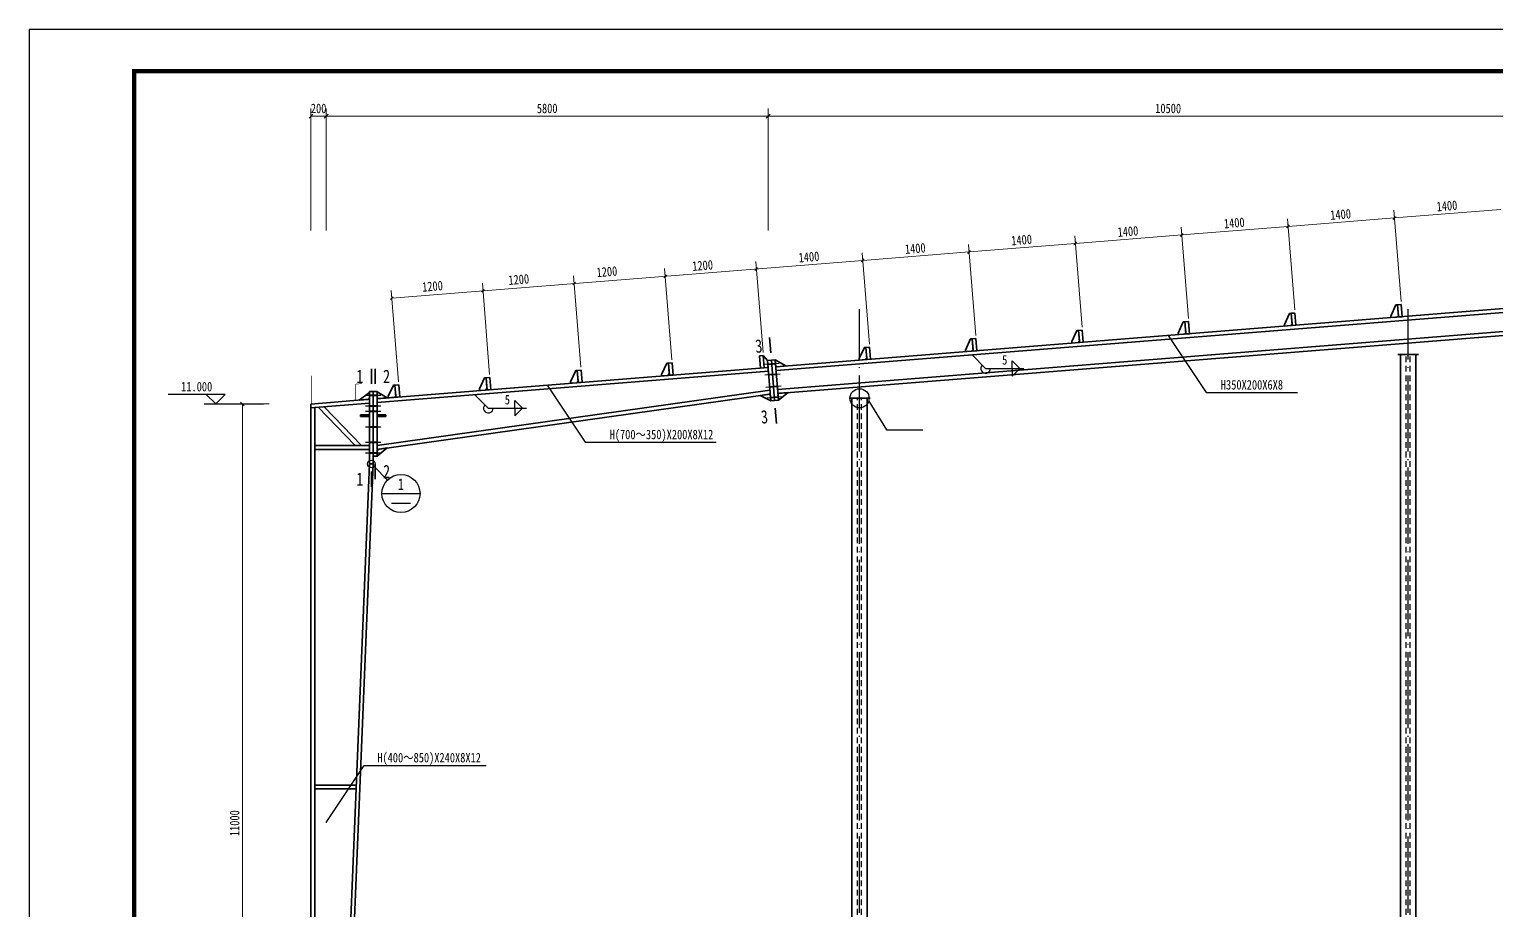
# Model space of a CAD drawing. Extents: x 32461 to 372567, y -698896 to 182569.
# Drawn here: x 74273 to 112764, y -611015 to -587915 of the extents above; entities that cross this region are included whole.
import ezdxf
from ezdxf.enums import TextEntityAlignment as Align

# ---------------------------------------------------------------- set-up
doc = ezdxf.new("R2010")
doc.units = 0
doc.header["$LTSCALE"] = 1000
doc.header["$MEASUREMENT"] = 0
doc.linetypes.add('4', pattern=[5, 1.5, -1, 1.5, -1])
doc.linetypes.add('DOTE', pattern=[2.42, 2, -0.2, 0.02, -0.2])
for name, color, linetype in [('DIM_IDEN', 3, 'CONTINUOUS'), ('DOTE', 252, 'CONTINUOUS'), ('PUB_TITLE', 4, 'CONTINUOUS'), ('REIN', 1, 'CONTINUOUS'), ('门窗', 3, '4')]:
    doc.layers.add(name, color=color, linetype=linetype)
for name, color, linetype, lineweight in [('墙线__粗线', 7, 'CONTINUOUS', 25), ('字符串标注', 9, 'CONTINUOUS', 25), ('尺寸标注', 2, 'CONTINUOUS', 35), ('层10', 7, 'CONTINUOUS', 35), ('层114', 2, 'CONTINUOUS', 25), ('层14', 2, 'CONTINUOUS', 35), ('柱子', 3, 'CONTINUOUS', 35), ('楼层标高', 9, 'CONTINUOUS', 25), ('焊缝标注', 9, 'CONTINUOUS', 25), ('索引符号标注', 9, 'CONTINUOUS', 25)]:
    doc.layers.add(name, color=color, linetype=linetype, lineweight=lineweight)
doc.styles.add('宋体', font='')
doc.styles.get('宋体').set_extended_font_data('SimSun')

# ---------------------------------------------------------------- blocks, each defined once
blk = doc.blocks.new('BuiltIn_2')
at = {"layer": '层14'}
for p, q in [((-250.78, 510.38, 2), (-236.44, 510.38, 2)), ((-250.78, 509.38, 2), (-250.78, 510.38, 2)), ((-236.44, 509.38, 2), (-250.78, 509.38, 2)), ((-236.44, 510.38, 2), (-236.44, 509.38, 2))]:
    blk.add_line(p, q, dxfattribs=at)
blk = doc.blocks.new('BuiltIn_3')
at = {"layer": '层14'}
for p, q in [((-234.44, 523.07, 2), (-234.44, 524.47, 2)), ((-234.44, 524.47, 2), (-231.75, 522.89, 2)), ((-234.04, 522.7, 2), (-234.44, 523.07, 2)), ((-231.75, 522.89, 2), (-234.04, 522.7, 2))]:
    blk.add_line(p, q, dxfattribs=at)
blk = doc.blocks.new('BuiltIn_4')
at = {"layer": '层14'}
for p, q in [((-239.13, 522.3, 2), (-236.44, 524.31, 2)), ((-236.44, 524.31, 2), (-236.44, 522.91, 2)), ((-236.84, 522.48, 2), (-239.13, 522.3, 2)), ((-236.44, 522.91, 2), (-236.84, 522.48, 2))]:
    blk.add_line(p, q, dxfattribs=at)
blk = doc.blocks.new('BuiltIn_5')
at = {"layer": '层14'}
for p, q in [((-231.76, 509.75, 2), (-234.44, 507.57, 2)), ((-234.44, 508.97, 2), (-234.04, 509.43, 2)), ((-234.44, 507.57, 2), (-234.44, 508.97, 2)), ((-234.04, 509.43, 2), (-231.76, 509.75, 2))]:
    blk.add_line(p, q, dxfattribs=at)
blk = doc.blocks.new('BuiltIn_6')
at = {"layer": '层14'}
for p, q in [((-234.44, 518.47, 2), (-232.14, 518.47, 2)), ((-234.44, 517.97, 2), (-234.44, 518.47, 2)), ((-232.14, 517.97, 2), (-234.44, 517.97, 2)), ((-232.14, 518.47, 2), (-232.14, 517.97, 2))]:
    blk.add_line(p, q, dxfattribs=at)
blk = doc.blocks.new('BuiltIn_7')
at = {"layer": '层14'}
for p, q in [((-236.44, 518.47, 2), (-238.74, 518.47, 2)), ((-238.74, 518.47, 2), (-238.74, 517.97, 2)), ((-238.74, 517.97, 2), (-236.44, 517.97, 2)), ((-236.44, 517.97, 2), (-236.44, 518.47, 2))]:
    blk.add_line(p, q, dxfattribs=at)
blk = doc.blocks.new('BuiltIn_15')
at = {"layer": '层14'}
for p, q in [((-133.9, 523.53, 2), (-131.62, 523.85, 2)), ((-131.08, 522.11, 2), (-133.9, 523.53, 2)), ((-131.62, 523.85, 2), (-131.19, 523.51, 2)), ((-131.19, 523.51, 2), (-131.08, 522.11, 2))]:
    blk.add_line(p, q, dxfattribs=at)
blk = doc.blocks.new('BuiltIn_16')
at = {"layer": '层14'}
for p, q in [((-129.82, 531.44, 2), (-129.93, 532.84, 2)), ((-129.93, 532.84, 2), (-127.1, 531.26, 2)), ((-129.39, 531.08, 2), (-129.82, 531.44, 2)), ((-127.1, 531.26, 2), (-129.39, 531.08, 2))]:
    blk.add_line(p, q, dxfattribs=at)
blk = doc.blocks.new('BuiltIn_17')
at = {"layer": '层14'}
for p, q in [((-129.2, 523.67, 2), (-128.83, 524.1, 2)), ((-129.09, 522.27, 2), (-129.2, 523.67, 2)), ((-126.54, 524.28, 2), (-129.09, 522.27, 2)), ((-128.83, 524.1, 2), (-126.54, 524.28, 2))]:
    blk.add_line(p, q, dxfattribs=at)
blk = doc.blocks.new('BuiltIn_37')
at = {"layer": '层114', "color": 2, "linetype": 'Continuous', "lineweight": 25}
blk.add_line((-237.44, 523.57, 2), (-233.44, 523.57, 2), dxfattribs=at)
at = {"layer": '层114', "color": 1, "linetype": 'Continuous', "lineweight": 40}
blk.add_line((-236.44, 523.57, 2), (-234.44, 523.57, 2), dxfattribs=at)
blk = doc.blocks.new('BuiltIn_38')
at = {"layer": '层114', "color": 2, "linetype": 'Continuous', "lineweight": 25}
blk.add_line((-237.44, 520.77, 2), (-233.44, 520.77, 2), dxfattribs=at)
at = {"layer": '层114', "color": 1, "linetype": 'Continuous', "lineweight": 40}
blk.add_line((-236.44, 520.77, 2), (-234.44, 520.77, 2), dxfattribs=at)
blk = doc.blocks.new('BuiltIn_39')
at = {"layer": '层114', "color": 2, "linetype": 'Continuous', "lineweight": 25}
blk.add_line((-237.44, 519.37, 2), (-233.44, 519.37, 2), dxfattribs=at)
at = {"layer": '层114', "color": 1, "linetype": 'Continuous', "lineweight": 40}
blk.add_line((-236.44, 519.37, 2), (-234.44, 519.37, 2), dxfattribs=at)
blk = doc.blocks.new('BuiltIn_40')
at = {"layer": '层114', "color": 2, "linetype": 'Continuous', "lineweight": 25}
blk.add_line((-237.44, 508.47, 2), (-233.44, 508.47, 2), dxfattribs=at)
at = {"layer": '层114', "color": 1, "linetype": 'Continuous', "lineweight": 40}
blk.add_line((-236.44, 508.47, 2), (-234.44, 508.47, 2), dxfattribs=at)
blk = doc.blocks.new('BuiltIn_41')
at = {"layer": '层114', "color": 2, "linetype": 'Continuous', "lineweight": 25}
blk.add_line((-237.44, 511.28, 2), (-233.44, 511.28, 2), dxfattribs=at)
at = {"layer": '层114', "color": 1, "linetype": 'Continuous', "lineweight": 40}
blk.add_line((-236.44, 511.28, 2), (-234.44, 511.28, 2), dxfattribs=at)
blk = doc.blocks.new('BuiltIn_42')
at = {"layer": '层114', "color": 2, "linetype": 'Continuous', "lineweight": 25}
blk.add_line((-237.44, 515.33, 2), (-233.44, 515.33, 2), dxfattribs=at)
at = {"layer": '层114', "color": 1, "linetype": 'Continuous', "lineweight": 40}
blk.add_line((-236.44, 515.33, 2), (-234.44, 515.33, 2), dxfattribs=at)
blk = doc.blocks.new('BuiltIn_49')
at = {"layer": '层114', "color": 2, "linetype": 'Continuous', "lineweight": 25}
blk.add_line((-132.85, 531.7, 2), (-128.86, 532.02, 2), dxfattribs=at)
at = {"layer": '层114', "color": 1, "linetype": 'Continuous', "lineweight": 40}
blk.add_line((-131.85, 531.78, 2), (-129.86, 531.94, 2), dxfattribs=at)
blk = doc.blocks.new('BuiltIn_50')
at = {"layer": '层114', "color": 2, "linetype": 'Continuous', "lineweight": 25}
blk.add_line((-132.63, 528.91, 2), (-128.64, 529.23, 2), dxfattribs=at)
at = {"layer": '层114', "color": 1, "linetype": 'Continuous', "lineweight": 40}
blk.add_line((-131.63, 528.99, 2), (-129.64, 529.15, 2), dxfattribs=at)
blk = doc.blocks.new('BuiltIn_51')
at = {"layer": '层114', "color": 2, "linetype": 'Continuous', "lineweight": 25}
blk.add_line((-132.15, 522.93, 2), (-128.16, 523.25, 2), dxfattribs=at)
at = {"layer": '层114', "color": 1, "linetype": 'Continuous', "lineweight": 40}
blk.add_line((-131.15, 523.01, 2), (-129.16, 523.17, 2), dxfattribs=at)
blk = doc.blocks.new('BuiltIn_52')
at = {"layer": '层114', "color": 2, "linetype": 'Continuous', "lineweight": 25}
blk.add_line((-132.37, 525.72, 2), (-128.38, 526.04, 2), dxfattribs=at)
at = {"layer": '层114', "color": 1, "linetype": 'Continuous', "lineweight": 40}
blk.add_line((-131.38, 525.8, 2), (-129.38, 525.96, 2), dxfattribs=at)

msp = doc.modelspace()

# ---------------------------------------------------------------- hatches: boundary and pattern name
at = {"layer": '焊缝标注'}
for points in [[(99023.8, -596458.1), (99083.7, -596539.6), (99105, -596518.4), (99023.8, -596458.1)], [(85969, -597502.5), (86028.9, -597584), (86050.1, -597562.8), (85969, -597502.5)]]:
    msp.add_hatch(color=256, dxfattribs=at).paths.add_polyline_path(points)

# ---------------------------------------------------------------- linework, layer by layer
at = {"layer": 'DIM_IDEN'}
for p, q in [((96307.2, -597668.6, -1976), (96769.4, -598420.7, -9630.9)), ((96769.4, -598420.7, -9630.9), (97728, -598420.7, -9630.9))]:
    msp.add_line(p, q, dxfattribs=at)
msp.add_circle((96066.2, -597596.6, -1976), 251.6, dxfattribs=at)
at = {"layer": 'DOTE', "linetype": 'DOTE'}
for p, q in [((96066.2, -620776, -988), (96066.2, -595257.2, -1976)), ((110466.2, -620776, -988), (110466.2, -595257.2, -1976))]:
    msp.add_line(p, q, dxfattribs=at)
at = {"layer": 'PUB_TITLE'}
msp.add_lwpolyline([(74273.1, -634115.1), (188783.1, -634115.1), (188783.1, -587915.1), (74273.1, -587915.1)], close=True, dxfattribs=at)
at = {"layer": 'PUB_TITLE', "const_width": 110}
msp.add_lwpolyline([(77023.1, -633015.1), (187683.1, -633015.1), (187683.1, -589015.1), (77023.1, -589015.1)], close=True, dxfattribs=at)
at = {"layer": 'REIN', "const_width": 15, "elevation": -2174}
msp.add_lwpolyline([(81673.7, -596999.4), (81673.7, -597738.9), (81773.7, -597738.9), (82837.6, -597652.7), (82839.6, -597225.9), (83009.5, -597208.9)], dxfattribs=at)
at = {"layer": '墙线__粗线'}
msp.add_circle((83250.6, -599317.7, -988), 100, dxfattribs=at)
at = {"layer": '字符串标注'}
for p, q in [((104166.2, -595946.4, -988), (105166.2, -597446.4, -988)), ((87866.2, -597250.4, -988), (88866.2, -598750.4, -988)), ((105166.2, -597446.4, -988), (107566.2, -597446.4, -988)), ((88866.2, -598750.4, -988), (92304.2, -598750.4, -988)), ((82066.2, -608730.4, -988), (83066.2, -607230.4, -988)), ((83066.2, -607230.4, -988), (86269, -607230.4, -988))]:
    msp.add_line(p, q, dxfattribs=at)
at = {"layer": '字符串标注', "linetype": 'Continuous', "const_width": 10}
for points in [[(104171.2, -595946.4, 1), (104161.2, -595946.4, 1)], [(87871.2, -597250.4, 1), (87861.2, -597250.4, 1)], [(82071.2, -608730.4, 1), (82061.2, -608730.4, 1)]]:
    msp.add_lwpolyline(points, format="xyb", close=True, dxfattribs=at)
at = {"layer": '尺寸标注', "lineweight": 9}
for p, q in [((81666.2, -593193.3, -988), (81666.2, -589994.1, -988)), ((82066.2, -593193.3, -988), (82066.2, -589994.1, -988)), ((93666.2, -593193.3, -988), (93666.2, -589994.1, -988)), ((81666.2, -590194.1, -988), (82066.2, -590194.1, -988)), ((82066.2, -590194.1, -988), (93666.2, -590194.1, -988)), ((93666.2, -590194.1, -988), (114666.2, -590194.1, -988)), ((80566.2, -597745.4, -988), (79666.2, -597745.4, -988)), ((79866.2, -619746.4, -988), (79866.2, -597745.4, -988))]:
    msp.add_line(p, q, dxfattribs=at)
at = {"layer": '尺寸标注', "lineweight": 35}
for p, q in [((81616.2, -590244.1, -988), (81716.2, -590144.1, -988)), ((82016.2, -590244.1, -988), (82116.2, -590144.1, -988)), ((93616.2, -590244.1, -988), (93716.2, -590144.1, -988)), ((79816.2, -597695.4, -988), (79916.2, -597795.4, -988))]:
    msp.add_line(p, q, dxfattribs=at)
at = {"layer": '尺寸标注', "color": 9, "lineweight": 9}
for p, q in [((110280.1, -595056, -988), (110088.8, -592663.6, -988)), ((110280.1, -595056, -988), (110088.8, -592663.6, -988)), ((110104.7, -592863, -988), (112895.8, -592639.7, -988)), ((104698, -595502.6, -988), (104506.6, -593110.2, -988)), ((104698, -595502.6, -988), (104506.6, -593110.2, -988)), ((104522.5, -593309.6, -988), (107313.6, -593086.3, -988)), ((107489.1, -595279.3, -988), (107297.7, -592886.9, -988)), ((107489.1, -595279.3, -988), (107297.7, -592886.9, -988)), ((107313.6, -593086.3, -988), (110104.7, -592863, -988)), ((101906.9, -595725.9, -988), (101715.5, -593333.5, -988)), ((101906.9, -595725.9, -988), (101715.5, -593333.5, -988)), ((101731.5, -593532.9, -988), (104522.5, -593309.6, -988)), ((96324.7, -596172.4, -988), (96133.3, -593780.1, -988)), ((96324.7, -596172.4, -988), (96133.3, -593780.1, -988)), ((96149.3, -593979.4, -988), (98940.4, -593756.1, -988)), ((99115.8, -595949.1, -988), (98924.4, -593556.8, -988)), ((99115.8, -595949.1, -988), (98924.4, -593556.8, -988)), ((98940.4, -593756.1, -988), (101731.5, -593532.9, -988)), ((83788.8, -594968.3, -988), (96149.3, -593979.4, -988)), ((91141.3, -596587.1, -988), (90949.9, -594194.7, -988)), ((93533.7, -596395.7, -988), (93342.3, -594003.4, -988)), ((93533.7, -596395.7, -988), (93342.3, -594003.4, -988)), ((86356.6, -596969.9, -988), (86165.2, -594577.5, -988)), ((88748.9, -596778.5, -988), (88557.6, -594386.1, -988)), ((83964.2, -597161.3, -988), (83772.8, -594768.9, -988))]:
    msp.add_line(p, q, dxfattribs=at)
at = {"layer": '尺寸标注', "color": 9}
for p, q in [((107346, -593048.2, -988), (107281.2, -593124.4, -988)), ((107346, -593048.2, -988), (107281.2, -593124.4, -988)), ((110137.1, -592824.9, -988), (110072.3, -592901.1, -988)), ((110137.1, -592824.9, -988), (110072.3, -592901.1, -988)), ((101763.9, -593494.8, -988), (101699, -593570.9, -988)), ((101763.9, -593494.8, -988), (101699, -593570.9, -988)), ((104555, -593271.5, -988), (104490.1, -593347.6, -988)), ((104555, -593271.5, -988), (104490.1, -593347.6, -988)), ((98972.8, -593718.1, -988), (98908, -593794.2, -988)), ((98972.8, -593718.1, -988), (98908, -593794.2, -988)), ((93390.6, -594164.7, -988), (93325.8, -594240.8, -988)), ((93390.6, -594164.7, -988), (93325.8, -594240.8, -988)), ((96181.7, -593941.4, -988), (96116.9, -594017.5, -988)), ((96181.7, -593941.4, -988), (96116.9, -594017.5, -988)), ((88605.9, -594547.4, -988), (88541.1, -594623.6, -988)), ((88605.9, -594547.4, -988), (88541.1, -594623.6, -988)), ((90998.3, -594356.1, -988), (90933.4, -594432.2, -988)), ((90998.3, -594356.1, -988), (90933.4, -594432.2, -988)), ((83821.2, -594930.2, -988), (83756.4, -595006.3, -988)), ((83821.2, -594930.2, -988), (83756.4, -595006.3, -988)), ((86213.6, -594738.8, -988), (86148.7, -594814.9, -988)), ((86213.6, -594738.8, -988), (86148.7, -594814.9, -988))]:
    msp.add_line(p, q, dxfattribs=at)
at = {"layer": '尺寸标注'}
for p, q in [((107395.8, -595367, -988), (107495.4, -595359, -988)), ((107421.3, -595686, -988), (107395.8, -595367, -988)), ((107495.4, -595359, -988), (107521, -595678, -988)), ((110186.8, -595143.7, -988), (110286.5, -595135.7, -988)), ((110212.4, -595462.7, -988), (110186.8, -595143.7, -988)), ((110286.5, -595135.7, -988), (110312, -595454.7, -988)), ((101813.6, -595813.6, -988), (101913.3, -595805.6, -988)), ((101839.1, -596132.6, -988), (101813.6, -595813.6, -988)), ((101913.3, -595805.6, -988), (101938.8, -596124.6, -988)), ((104604.7, -595590.3, -988), (104704.4, -595582.3, -988)), ((104630.2, -595909.3, -988), (104604.7, -595590.3, -988)), ((104704.4, -595582.3, -988), (104729.9, -595901.3, -988)), ((107521, -595678, -988), (107421.3, -595686, -988)), ((110312, -595454.7, -988), (110212.4, -595462.7, -988)), ((99022.5, -596036.9, -988), (99122.2, -596028.9, -988)), ((99048, -596355.8, -988), (99022.5, -596036.9, -988)), ((99122.2, -596028.9, -988), (99147.7, -596347.9, -988)), ((101938.8, -596124.6, -988), (101839.1, -596132.6, -988)), ((104729.9, -595901.3, -988), (104630.2, -595909.3, -988)), ((93440.3, -596483.4, -988), (93540, -596475.5, -988)), ((93465.9, -596802.4, -988), (93440.3, -596483.4, -988)), ((93540, -596475.5, -988), (93565.5, -596794.4, -988)), ((93540, -596475.5, -988), (93651.8, -596607, -988)), ((96231.4, -596260.2, -988), (96331.1, -596252.2, -988)), ((96257, -596579.1, -988), (96231.4, -596260.2, -988)), ((96356.6, -596571.2, -988), (96257, -596579.1, -988)), ((96331.1, -596252.2, -988), (96356.6, -596571.2, -988)), ((99147.7, -596347.9, -988), (99048, -596355.8, -988)), ((88655.6, -596866.2, -988), (88755.3, -596858.2, -988)), ((88681.2, -597185.2, -988), (88655.6, -596866.2, -988)), ((88755.3, -596858.2, -988), (88780.8, -597177.2, -988)), ((91048, -596674.8, -988), (91147.7, -596666.9, -988)), ((91073.5, -596993.8, -988), (91048, -596674.8, -988)), ((91173.2, -596985.8, -988), (91073.5, -596993.8, -988)), ((91147.7, -596666.9, -988), (91173.2, -596985.8, -988)), ((93565.5, -596794.4, -988), (93465.9, -596802.4, -988)), ((83870.9, -597249, -988), (83970.6, -597241, -988)), ((83896.4, -597568, -988), (83870.9, -597249, -988)), ((83970.6, -597241, -988), (83996.1, -597560, -988)), ((86263.3, -597057.6, -988), (86363, -597049.6, -988)), ((86288.8, -597376.6, -988), (86263.3, -597057.6, -988)), ((86388.5, -597368.6, -988), (86288.8, -597376.6, -988)), ((86363, -597049.6, -988), (86388.5, -597368.6, -988)), ((88780.8, -597177.2, -988), (88681.2, -597185.2, -988)), ((83996.1, -597560, -988), (83896.4, -597568, -988))]:
    msp.add_line(p, q, dxfattribs=at)
for points in [[(107218.7, -595662.1), (107221.9, -595701.9), (107381.4, -595689.2), (107418.1, -595646.1), (107395.8, -595367), (107355.9, -595370.2)], [(110009.8, -595438.8), (110013, -595478.6), (110172.5, -595465.9), (110209.2, -595422.8), (110186.8, -595143.7), (110147, -595146.9)], [(101636.6, -596108.6), (101639.8, -596148.5), (101799.2, -596135.8), (101835.9, -596092.7), (101813.6, -595813.6), (101773.7, -595816.8)], [(104427.6, -595885.3), (104430.8, -595925.2), (104590.3, -595912.5), (104627, -595869.4), (104604.7, -595590.3), (104564.8, -595593.5)], [(98845.5, -596331.9), (98848.7, -596371.8), (99008.2, -596359), (99044.8, -596316), (99022.5, -596036.9), (98982.6, -596040.1)], [(96054.4, -596555.2), (96057.6, -596595.1), (96217.1, -596582.3), (96253.8, -596539.3), (96231.4, -596260.2), (96191.6, -596263.3)], [(88478.6, -597161.3), (88481.8, -597201.1), (88641.3, -597188.4), (88678, -597145.3), (88655.6, -596866.2), (88615.8, -596869.4)], [(90871, -596969.9), (90874.1, -597009.8), (91033.6, -596997), (91070.3, -596953.9), (91048, -596674.8), (91008.1, -596678)], [(83693.9, -597544), (83697.1, -597583.9), (83856.6, -597571.2), (83893.3, -597528.1), (83870.9, -597249), (83831, -597252.2)], [(86086.2, -597352.7), (86089.4, -597392.5), (86248.9, -597379.8), (86285.6, -597336.7), (86263.3, -597057.6), (86223.4, -597060.8)]]:
    msp.add_lwpolyline(points, close=True, dxfattribs=at)
at = {"layer": '尺寸标注', "elevation": -988}
msp.add_lwpolyline([(93651.8, -596607), (93666.2, -596786.4), (93565.5, -596794.4)], dxfattribs=at)
at = {"layer": '层10'}
for p, q in [((93703.7, -596000.9, -988), (93735.6, -596399.6, -988)), ((83250.6, -596820.7, -988), (83250.6, -597220.7, -988)), ((83350.6, -596820.7, -988), (83350.6, -597220.7, -988)), ((93884, -598255.7, -988), (93852.2, -597857, -988)), ((83250.6, -599917.7, -988), (83250.6, -599517.7, -988)), ((83350.6, -599717.7, -988), (83350.6, -599317.7, -988))]:
    msp.add_line(p, q, dxfattribs=at)
at = {"layer": '层14'}
for p, q in [((93651.8, -596607, -988), (93751.5, -596599, -988)), ((93736.5, -597665.6, -988), (93651.8, -596607, -988)), ((93751.5, -596599, -988), (93851.2, -596591, -988)), ((93751.5, -596599, -988), (93836.2, -597657.6, -988)), ((93836.2, -597657.6, -988), (93751.5, -596599, -988)), ((93851.2, -596591, -988), (93935.9, -597649.6, -988)), ((81666.2, -597746.4, -988), (83200.6, -597623.6, -988)), ((83200.6, -597724, -988), (81666.2, -597846.7, -988)), ((81666.2, -597846.7, -988), (81666.2, -597746.4, -988)), ((83200.6, -599317.7, -988), (83200.6, -597420.7, -988)), ((83200.6, -597420.7, -988), (83300.6, -597420.7, -988)), ((83200.6, -597623.6, -988), (83200.6, -597724, -988)), ((83300.6, -597420.7, -988), (83300.6, -599317.7, -988)), ((83300.6, -599117.7, -988), (83300.6, -597420.7, -988)), ((83300.6, -597420.7, -988), (83400.6, -597420.7, -988)), ((83400.6, -597420.7, -988), (83400.6, -599117.7, -988)), ((93836.2, -597657.6, -988), (93736.5, -597665.6, -988)), ((93935.9, -597649.6, -988), (93836.2, -597657.6, -988)), ((83400.6, -599117.7, -988), (83300.6, -599117.7, -988)), ((83300.6, -599317.7, -988), (83200.6, -599317.7, -988)), ((81766.2, -607746.4, -988), (82854.6, -607746.4, -988)), ((82850.5, -607846.4, -988), (81766.2, -607846.4, -988))]:
    msp.add_line(p, q, dxfattribs=at)
at = {"layer": '层14', "elevation": -988}
for points in [[(81858.8, -597831.3), (82825.3, -598837.2)], [(82016.4, -597818.7), (82995, -598837.2)]]:
    msp.add_lwpolyline(points, dxfattribs=at)
at = {"layer": '柱子'}
for p, q in [((93865.6, -596770.4, -988), (114466.8, -595122.3, -988)), ((93873.5, -596870.1, -988), (114474.8, -595222, -988)), ((93913.4, -597368.5, -988), (114514.7, -595720.4, -988)), ((93921.4, -597468.2, -988), (114522.6, -595820.1, -988)), ((83400.6, -597607.6, -988), (93666.2, -596786.4, -988)), ((83400.6, -597708, -988), (93674.2, -596886.1, -988)), ((83400.6, -598836.7, -988), (93714, -597384.3, -988)), ((83400.6, -598937.7, -988), (93722, -597484.2, -988)), ((81666.2, -597846.7, -988), (81766.2, -597838.7, -988)), ((81666.2, -619646.4, -988), (81666.2, -597846.7, -988)), ((81766.2, -619646.4, -988), (81766.2, -597838.7, -988)), ((82366.1, -619646.4, -988), (83200.6, -599317.7, -988)), ((82466.2, -619646.4, -988), (83300.7, -599317.7, -988)), ((83200.6, -599317.7, -988), (83300.7, -599317.7, -988))]:
    msp.add_line(p, q, dxfattribs=at)
for points, elevation in [([(110740.9, -596444.6), (110194.7, -596444.6)], -9524.5), ([(110266.2, -619646.4), (110266.2, -596444.6)], -988), ([(110666.2, -619646.4), (110666.2, -596444.6)], -988), ([(96340.9, -597596.6), (95794.7, -597596.6)], -7582.8), ([(95866.2, -619646.4), (95866.2, -597596.6)], -988), ([(96266.2, -619646.4), (96266.2, -597596.6)], -988)]:
    msp.add_lwpolyline(points, dxfattribs=dict(at, elevation=elevation))
at = {"layer": '楼层标高'}
for p, q in [((79416.2, -597495.4, -988), (77916.2, -597495.4, -988)), ((78866.2, -597745.4, -988), (80416.2, -597745.4, -988)), ((79166.2, -597745.4, -988), (78916.2, -597495.4, -988)), ((79166.2, -597745.4, -988), (79416.2, -597495.4, -988))]:
    msp.add_line(p, q, dxfattribs=at)
at = {"layer": '焊缝标注'}
for p, q in [((99023.8, -596458.1, -988), (99376.4, -596812.6, -988)), ((99376.4, -596812.6, -988), (100376.4, -596812.6, -988)), ((100076.4, -596612.6, -988), (100276.4, -596812.6, -988)), ((100076.4, -596812.6, -988), (100076.4, -596612.6, -988)), ((100076.4, -597012.6, -988), (100276.4, -596812.6, -988)), ((100076.4, -596812.6, -988), (100076.4, -597012.6, -988)), ((85969, -597502.5, -988), (86321.6, -597857, -988)), ((87021.6, -597657, -988), (87221.6, -597857, -988)), ((87021.6, -597857, -988), (87021.6, -597657, -988)), ((86321.6, -597857, -988), (87321.6, -597857, -988)), ((87021.6, -598057, -988), (87221.6, -597857, -988)), ((87021.6, -597857, -988), (87021.6, -598057, -988))]:
    msp.add_line(p, q, dxfattribs=at)
for centre, start in [((99376.4, -596812.6, -988), 134.84026), ((86321.6, -597857, -988), 134.84029)]:
    msp.add_arc(centre, 125, start, 0, dxfattribs=at)
at = {"layer": '索引符号标注'}
for p, q in [((83321.3, -599388.4, -988), (83674.9, -599742, -988)), ((83528.4, -600095.5, -988), (84528.4, -600095.5, -988)), ((83778.4, -600345.5, -988), (84278.4, -600345.5, -988))]:
    msp.add_line(p, q, dxfattribs=at)
msp.add_circle((84028.4, -600095.5, -988), 500, dxfattribs=at)
at = {"layer": '门窗', "ltscale": 0.1, "elevation": -988}
for points in [[(110416.2, -619646.4), (110416.2, -596444.6)], [(110516.2, -619646.4), (110516.2, -596466.2)], [(96016.2, -619646.4), (96016.2, -597596.6)], [(96116.2, -619646.4), (96116.2, -597618.2)]]:
    msp.add_lwpolyline(points, dxfattribs=at)

# ---------------------------------------------------------------- block references
at = {"layer": '层114', "color": 1, "xscale": 100, "yscale": 100, "zscale": 100}
for name in ['BuiltIn_49', 'BuiltIn_50', 'BuiltIn_52', 'BuiltIn_37', 'BuiltIn_51', 'BuiltIn_38', 'BuiltIn_39', 'BuiltIn_42', 'BuiltIn_41', 'BuiltIn_40']:
    msp.add_blockref(name, (106844.4, -649874.8, -1188), dxfattribs=at)
at = {"layer": '层14', "xscale": 100, "yscale": 100, "zscale": 100}
for name in ['BuiltIn_16', 'BuiltIn_4', 'BuiltIn_3', 'BuiltIn_15', 'BuiltIn_17', 'BuiltIn_7', 'BuiltIn_6', 'BuiltIn_2', 'BuiltIn_5']:
    msp.add_blockref(name, (106844.4, -649874.8, -1188), dxfattribs=at)

# ---------------------------------------------------------------- texts
at = {"layer": '字符串标注', "style": '宋体', "width": 0.8}
for s, p in [('H350X200X6X8', (106366.2, -597441.4, -988)), ('H(700～350)X200X8X12', (90866.2, -598745.4, -988)), ('H(400～850)X240X8X12', (84767.2, -607225.4, -988))]:
    msp.add_text(s, height=250, dxfattribs=at).set_placement(p, align=Align.BOTTOM_CENTER)
at = {"layer": '尺寸标注', "style": '宋体', "width": 0.8}
for s, p in [('200', (81866.2, -590189.1, -988)), ('5800', (87866.2, -590189.1, -988)), ('10500', (104166.2, -590189.1, -988))]:
    msp.add_text(s, height=250, dxfattribs=at).set_placement(p, align=Align.BOTTOM_CENTER)
at = {"layer": '尺寸标注', "color": 9, "style": '宋体', "width": 0.8}
for s, p in [('1400', (108708.8, -592969.7, -988)), ('1400', (111499.9, -592746.4, -988)), ('1400', (103126.6, -593416.2, -988)), ('1400', (105917.7, -593193, -988)), ('1400', (97544.4, -593862.8, -988)), ('1400', (100335.5, -593639.5, -988)), ('1400', (94753.4, -594086.1, -988)), ('1200', (89449.8, -594473, -988)), ('1200', (91962.3, -594309.4, -988)), ('1200', (84871.9, -594854.4, -988)), ('1200', (87135.4, -594677.3, -988))]:
    msp.add_text(s, height=250, rotation=4.57392, dxfattribs=at).set_placement(p, align=Align.BOTTOM_CENTER)
at = {"layer": '尺寸标注', "style": '宋体', "width": 0.8}
msp.add_text('11000', height=250, rotation=90, dxfattribs=at).set_placement((79861.2, -608745.9, -988), align=Align.BOTTOM_CENTER)
at = {"layer": '层10', "style": '宋体', "width": 0.771429}
for p in [(93420.6, -596224.2, -988), (93569.1, -598080.3, -988)]:
    msp.add_text('3', height=350, rotation=4.57382, dxfattribs=at).set_placement(p, align=Align.MIDDLE_CENTER)
for s, p in [('1', (82950.6, -597020.7, -988)), ('2', (83650.6, -597020.7, -988)), ('1', (82950.6, -599717.7, -988)), ('2', (83650.6, -599517.7, -988))]:
    msp.add_text(s, height=350, dxfattribs=at).set_placement(p, align=Align.MIDDLE_CENTER)
at = {"layer": '楼层标高', "style": '宋体', "width": 0.8}
msp.add_text('11.000', height=250, dxfattribs=at).set_placement((78666.2, -597490.4, -988), align=Align.BOTTOM_CENTER)
at = {"layer": '焊缝标注', "style": '宋体', "width": 0.8}
for p in [(99876.4, -596787.6, -988), (86821.6, -597832, -988)]:
    msp.add_text('5', height=250, dxfattribs=at).set_placement(p, align=Align.BOTTOM_CENTER)
at = {"layer": '索引符号标注', "style": '宋体', "width": 0.8}
msp.add_text('1', height=300, dxfattribs=at).set_placement((84028.4, -600090.5, -988), align=Align.BOTTOM_CENTER)

doc.saveas('drawing.dxf')
